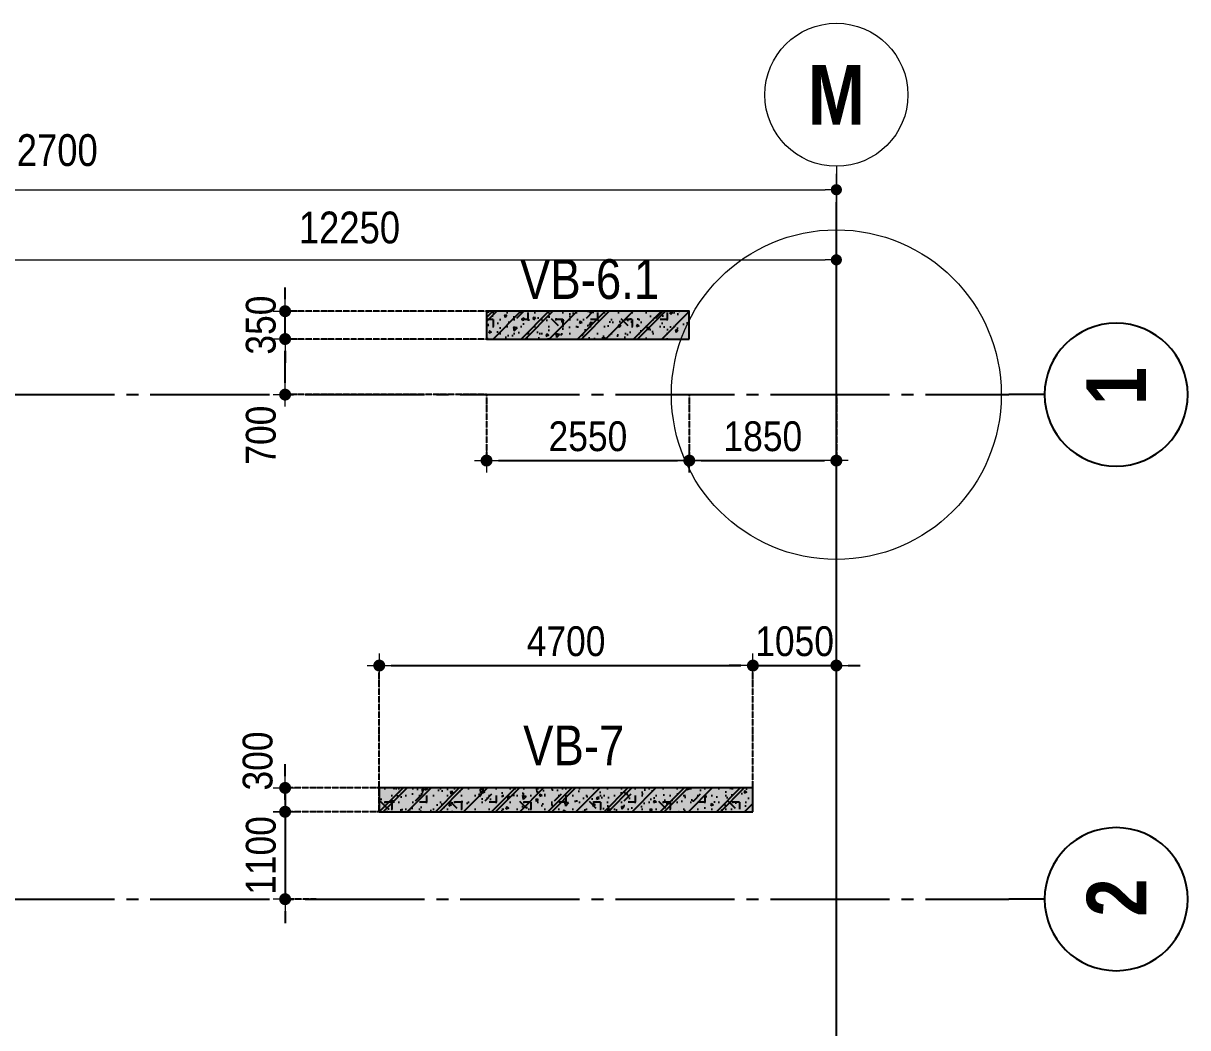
# Model space of a CAD drawing. Header units: millimetres. Extents: x -3973692 to -2843767, y 592734 to 838475.
# Drawn here: x -3059173 to -3044525, y 754263 to 766905 of the extents above; entities that cross this region are included whole.
import ezdxf
from ezdxf.enums import TextEntityAlignment as Align

# ---------------------------------------------------------------- set-up
doc = ezdxf.new("R2010")
doc.units = ezdxf.units.MM
doc.header["$MEASUREMENT"] = 0
doc.header["$PDMODE"] = 3
doc.header["$PDSIZE"] = -20
for name, pattern in [('CHG_XX_Luoi truc-Block B$0$MB_Luoi truc-150-TWB$0$Center101', [13, 10, -1, 1, -1]), ('DIVIDE2', [15.87499999999999, 6.349999999999998, -3.174999999999998, 0, -3.174999999999998, 0, -3.174999999999998]), ('HIDDEN5', [2.8375, 1.25, -1.5875])]:
    doc.linetypes.add(name, pattern=pattern)
doc.layers.get('0').update_dxf_attribs({"lineweight": 9})
doc.layers.get('Defpoints').update_dxf_attribs({"color": 10, "lineweight": 0})
for name, color, linetype, lineweight in [("'S_General_Dim_1", 1, 'Continuous', 18), ("'S_General_Divide_3 Intermediate", 3, 'DIVIDE2', 40), ('CHG_XX_Cot_Block B-T4-7$0$DBAO', 3, 'Continuous', 13), ('CHG_XX_Luoi truc-Block B$0$Dim 200', 1, 'Continuous', 5), ('TEXT', 7, 'Continuous', 15)]:
    doc.layers.add(name, color=color, linetype=linetype, lineweight=lineweight)
for name, color, linetype in [('CHG_XX_Cot_Block B-T4-7$0$mb_cot tang 9-13 twb$0$Concrete Hatch', 218, 'Continuous'), ('CHG_XX_Cot_Block B-T4-7$0$mb_cot tang 9-13 twb$0$Concrete Line', 6, 'Continuous'), ('CHG_XX_Cot_Block B-T4-7$0$mb_cot tang 9-13 twb$0$Concrete Solid', 216, 'Continuous'), ('CHG_XX_Luoi truc-Block B$0$MB_Luoi truc-150-TWB$0$Grid', 34, 'Continuous'), ('CHG_XX_Luoi truc-Block B$0$MB_Luoi truc-150-TWB$0$Grid Line', 251, 'CHG_XX_Luoi truc-Block B$0$MB_Luoi truc-150-TWB$0$Center101'), ('dim', 1, 'Continuous')]:
    doc.layers.add(name, color=color, linetype=linetype)
doc.styles.add('arial', font='arial.ttf', dxfattribs={"width": 0.85})
doc.styles.add('CHG_XX_Luoi truc-Block B$0$MB_Luoi truc-150-TWB$0$Grid A-F$0$VNI-HelveCB', font='')
doc.styles.add('CHG_XX_Luoi truc-Block B$0$Star-HelCon', font='')
doc.styles.add('TTP-HelCon', font='')
doc.styles.get('CHG_XX_Luoi truc-Block B$0$MB_Luoi truc-150-TWB$0$Grid A-F$0$VNI-HelveCB').set_extended_font_data('VNI-Helve-Condense', bold=True)
doc.styles.get('CHG_XX_Luoi truc-Block B$0$Star-HelCon').set_extended_font_data('VNI-Helve-Condense')
doc.styles.get('TTP-HelCon').set_extended_font_data('VNI-Helve-Condense')
doc.dimstyles.new('150', dxfattribs={"dimscale": 150, "dimtxt": 2.5, "dimasz": 1, "dimexe": 0, "dimexo": 0, "dimgap": 0.75, "dimtad": 1, "dimdec": 0, "dimzin": 9, "dimdsep": 46, "dimtxsty": 'arial', "dimblk1": 'DIMDOT', "dimblk2": 'DIMDOT', "dimsah": 1, "dimcen": 2, "dimdle": 3, "dimclre": 8, "dimclrt": 2, "dimadec": 0, "dimazin": 0, "dimtfac": 1, "dimtdec": 0, "dimtix": 1, "dimtmove": 2, "dimatfit": 3, "dimldrblk": 'DIMPIJL', "dimfxl": 1, "dimtvp": 1.8, "dimtolj": 1, "dimtzin": 0, "dimarcsym": 0})
doc.dimstyles.new('CHG_XX_Luoi truc-Block B$0$Dim 200', dxfattribs={"dimscale": 200, "dimtxt": 2, "dimasz": 0.7, "dimexe": 1, "dimexo": 1, "dimgap": 1, "dimtad": 1, "dimdec": 0, "dimzin": 12, "dimdsep": 46, "dimtxsty": 'CHG_XX_Luoi truc-Block B$0$Star-HelCon', "dimblk": 'CHG_XX_Luoi truc-Block B$0$_Dot', "dimcen": 1, "dimclrd": 256, "dimclre": 256, "dimclrt": 3, "dimadec": 0, "dimazin": 0, "dimtfac": 1, "dimtdec": 0, "dimtix": 1, "dimtmove": 2, "dimatfit": 3, "dimldrblk": 'CHG_XX_Luoi truc-Block B$0$HTT Arrow 30', "dimfxl": 1, "dimtolj": 1, "dimtzin": 0, "dimarcsym": 0})

# ---------------------------------------------------------------- blocks, each defined once
blk = doc.blocks.new('*U3043')
at = {"layer": 'CHG_XX_Luoi truc-Block B$0$MB_Luoi truc-150-TWB$0$Grid', "lineweight": -2}
blk.add_line((0, 192), (0, 189), dxfattribs=at)
blk.add_circle((0, 198), 6, dxfattribs=at)
at = {"layer": 'CHG_XX_Luoi truc-Block B$0$MB_Luoi truc-150-TWB$0$Grid Line'}
blk.add_line((0, 0), (0, 189), dxfattribs=at)
at = {"layer": 'CHG_XX_Luoi truc-Block B$0$MB_Luoi truc-150-TWB$0$Grid', "lineweight": -2, "style": 'CHG_XX_Luoi truc-Block B$0$MB_Luoi truc-150-TWB$0$Grid A-F$0$VNI-HelveCB'}
for tag, p in [('GRIDSUB', (0, 198)), ('GRID', (0, -9))]:
    blk.add_attdef(tag, text='', height=5, dxfattribs=at).set_placement(p, align=Align.MIDDLE)
blk = doc.blocks.new('CHG_XX_Luoi truc-Block B$0$_Dot')
at = {"color": 0, "linetype": 'ByBlock', "lineweight": -2}
blk.add_line((-0.5, 0), (-1, 0), dxfattribs=at)
at = {"color": 0, "linetype": 'ByBlock', "const_width": 0.5}
blk.add_lwpolyline([(-0.25, 0, 1), (0.25, 0, 1)], format="xyb", close=True, dxfattribs=at)
blk = doc.blocks.new('*D3048')
at = {"layer": 'CHG_XX_Luoi truc-Block B$0$Dim 200', "lineweight": -2, "transparency": 16777216}
for p, q in [((8036538.360705459, 1125780.489695714), (8036538.360705459, 1127745.146498515)), ((8048788.360705578, 1125780.489695714), (8048788.360705578, 1127745.146498515)), ((8036678.360705459, 1127545.146498515), (8048648.360705578, 1127545.146498515))]:
    blk.add_line(p, q, dxfattribs=at)
at = {"layer": 'Defpoints', "color": 0, "transparency": 16777216}
for p in [(8048788.360705578, 1127545.146498515), (8036538.360705459, 1125580.489695714), (8048788.360705578, 1125580.489695714)]:
    blk.add_point(p, dxfattribs=at)
at = {"layer": 'CHG_XX_Luoi truc-Block B$0$Dim 200', "lineweight": -2, "transparency": 16777216, "xscale": 140, "yscale": 140, "zscale": 140, "rotation": 180}
blk.add_blockref('CHG_XX_Luoi truc-Block B$0$_Dot', (8036538.360705459, 1127545.146498515), dxfattribs=at)
at = {"layer": 'CHG_XX_Luoi truc-Block B$0$Dim 200', "lineweight": -2, "transparency": 16777216, "xscale": 140, "yscale": 140, "zscale": 140}
blk.add_blockref('CHG_XX_Luoi truc-Block B$0$_Dot', (8048788.360705578, 1127545.146498515), dxfattribs=at)
at = {"layer": 'CHG_XX_Luoi truc-Block B$0$Dim 200', "color": 3, "transparency": 16777216, "insert": (8042663.360705518, 1127949.413165182), "char_height": 400, "attachment_point": 5, "style": 'CHG_XX_Luoi truc-Block B$0$Star-HelCon'}
blk.add_mtext('\\A1;12250', dxfattribs=at)
blk = doc.blocks.new('CHG_XX_Luoi truc-Block B$0$HTT Arrow 30')
blk.add_hatch(color=256).paths.add_polyline_path([(-2.5, 0.3750000000000002), (-2.5, -0.3749999999999998), (0, 0)])
at = {"color": 0, "linetype": 'ByBlock', "lineweight": -2}
for p, q in [((0, 0), (-2.5, 0.3750000000000002)), ((-2.5, -0.3749999999999998), (-2.5, 0.3750000000000002)), ((0, 0), (-2.5, -0.3749999999999998))]:
    blk.add_line(p, q, dxfattribs=at)
blk = doc.blocks.new('*D3049')
at = {"layer": 'CHG_XX_Luoi truc-Block B$0$Dim 200', "lineweight": -2, "transparency": 16777216}
for p, q in [((8026088.360705459, 1125780.489695714), (8026088.360705459, 1128627.62197251)), ((8048788.360705578, 1125780.489695714), (8048788.360705578, 1128627.62197251)), ((8026228.360705459, 1128427.62197251), (8048648.360705578, 1128427.62197251))]:
    blk.add_line(p, q, dxfattribs=at)
at = {"layer": 'Defpoints', "color": 0, "transparency": 16777216}
for p in [(8048788.360705578, 1128427.62197251), (8026088.360705459, 1125580.489695714), (8048788.360705578, 1125580.489695714)]:
    blk.add_point(p, dxfattribs=at)
at = {"layer": 'CHG_XX_Luoi truc-Block B$0$Dim 200', "lineweight": -2, "transparency": 16777216, "xscale": 140, "yscale": 140, "zscale": 140, "rotation": 180}
blk.add_blockref('CHG_XX_Luoi truc-Block B$0$_Dot', (8026088.360705459, 1128427.62197251), dxfattribs=at)
at = {"layer": 'CHG_XX_Luoi truc-Block B$0$Dim 200', "lineweight": -2, "transparency": 16777216, "xscale": 140, "yscale": 140, "zscale": 140}
blk.add_blockref('CHG_XX_Luoi truc-Block B$0$_Dot', (8048788.360705578, 1128427.62197251), dxfattribs=at)
at = {"layer": 'CHG_XX_Luoi truc-Block B$0$Dim 200', "color": 3, "transparency": 16777216, "insert": (8038860.405, 1128923.428), "char_height": 400, "attachment_point": 5, "style": 'CHG_XX_Luoi truc-Block B$0$Star-HelCon'}
blk.add_mtext('\\A1;22700', dxfattribs=at)
blk = doc.blocks.new('*U3110')
at = {"layer": 'CHG_XX_Cot_Block B-T4-7$0$mb_cot tang 9-13 twb$0$Concrete Hatch'}
h = blk.add_hatch(dxfattribs=at)
h.set_pattern_fill('CONCRETE', color=256, scale=50, style=0, pattern_type=2)
h.set_pattern_definition([(45, (1000.000000000029, 1.4210854715202e-13), (-176.7766952966369, 176.7766952966369), []), (45, (1000.000000000029, 50.00000000000014), (-353.5533905932737, 353.5533905932738), []), (49.99999999999999, (1000.000000000029, 1.4210854715202e-13), (358.6300913003767, -31.37606749129755), [37.5, -412.5]), (355, (1000.000000000029, 1.4210854715202e-13), (-69.3756668065, 376.0960668500059), [30, -330]), (100.4514, (1029.885840000029, -2.614669999999848), (289.2546908570108, 344.7197710304768), [31.870095, -350.571056]), (46.18420000000001, (1000.000000000029, 100.0000000000001), (533.6205243128222, -82.75950716450905), [56.25, -618.75]), (96.6356, (1044.468372500029, 93.10334650000013), (467.3313527743517, 487.0589354502209), [47.805144, -525.8565]), (351.1842, (1000.000000000029, 100.0000000000001), (467.3309725668136, 487.0593004626623), [45, -495]), (21, (1050.000000000029, 75.00000000000014), (298.4535260592309, -201.3094453326694), [37.5, -412.5]), (326.0000000000001, (1050.000000000029, 75.00000000000014), (121.6576659607909, 362.5750225234265), [30, -330]), (71.4514, (1074.871116500029, 58.22419700000015), (420.111314290745, 161.2652483549762), [31.870095, -350.571056]), (37.50000000000001, (1000.000000000029, 1.4210854715202e-13), (6.079927658645334, 166.4469269156558), [0, -326, 0, -335, 0, -331.25]), (7.499999999999999, (1000.000000000029, 1.4210854715202e-13), (131.5347687210743, 197.2058559411801), [0, -191, 0, -318.5, 0, -126.25]), (327.5, (888.5000000000291, 1.4210854715202e-13), (266.9112180862045, -11.2774358671899), [0, -125, 0, -390, 0, -517.5]), (317.5, (838.5000000000291, 1.4210854715202e-13), (291.5930846711931, 50.05249116615882), [0, -162.5, 0, -259, 0, -367.5]), (0, (1175.000000000029, 175.0000000000001), (0, 875), [87.5, -787.5]), (0, (1437.500000000029, 350.0000000000001), (0, 875), [87.5, -787.5]), (0, (1262.500000000029, 700.0000000000001), (0, 875), [87.5, -350, 87.5, -350]), (90, (1175.000000000029, 175.0000000000001), (-875, 5.35782974626967e-14), [87.5, -787.5]), (90, (1262.500000000029, 700.0000000000001), (-875, 5.35782974626967e-14), [87.5, -787.5]), (90, (1525.000000000029, 350.0000000000001), (-875, 5.35782974626967e-14), [87.5, -787.5]), (90, (1700.000000000029, 612.5000000000001), (-875, 5.35782974626967e-14), [87.5, -787.5]), (135, (1262.500000000029, 175.0000000000001), (-875.016357447105, 8.881784197001252e-14), [123.76, -1113.7]), (135, (1350.000000000029, 700.0000000000001), (-875.016357447105, 8.881784197001252e-14), [123.76, -1113.7]), (45, (1437.500000000029, 350.0000000000001), (8.881784197001252e-14, 875.016357447105), [123.76, -247.485, 123.76, -742.455]), (0, (825.0000000000291, 1.4210854715202e-13), (87.5, 87.5), [-175, 0])])
h.paths.add_polyline_path([(-750, 200), (-750, -149.9999999999999), (1800.000000000029, -150), (1800.000000000029, 200)])
at = {"layer": 'CHG_XX_Cot_Block B-T4-7$0$mb_cot tang 9-13 twb$0$Concrete Solid'}
blk.add_hatch(color=256, dxfattribs=at).paths.add_polyline_path([(-750, 200), (-750, -149.9999999999999), (1800.000000000029, -150), (1800.000000000029, 200)])
at = {"layer": 'CHG_XX_Cot_Block B-T4-7$0$mb_cot tang 9-13 twb$0$Concrete Line'}
blk.add_lwpolyline([(-750, 200), (-750, -149.9999999999999), (1800.000000000029, -150), (1800.000000000029, 200)], close=True, dxfattribs=at)
blk = doc.blocks.new('*U3114')
at = {"layer": 'CHG_XX_Cot_Block B-T4-7$0$mb_cot tang 9-13 twb$0$Concrete Hatch'}
h = blk.add_hatch(dxfattribs=at)
h.set_pattern_fill('CONCRETE', color=256, scale=50, style=0, pattern_type=2)
h.set_pattern_definition([(45, (3150.000000000029, -49.99999999999986), (-176.7766952966369, 176.7766952966369), []), (45, (3150.000000000029, 1.4210854715202e-13), (-353.5533905932737, 353.5533905932738), []), (49.99999999999999, (3150.000000000029, -49.99999999999986), (358.6300913003767, -31.37606749129755), [37.5, -412.5]), (355, (3150.000000000029, -49.99999999999986), (-69.3756668065, 376.0960668500059), [30, -330]), (100.4514, (3179.885840000029, -52.61466999999985), (289.2546908570108, 344.7197710304768), [31.870095, -350.571056]), (46.18420000000001, (3150.000000000029, 50.00000000000014), (533.6205243128222, -82.75950716450905), [56.25, -618.75]), (96.6356, (3194.468372500029, 43.10334650000013), (467.3313527743517, 487.0589354502209), [47.805144, -525.8565]), (351.1842, (3150.000000000029, 50.00000000000014), (467.3309725668136, 487.0593004626623), [45, -495]), (21, (3200.000000000029, 25.00000000000014), (298.4535260592309, -201.3094453326694), [37.5, -412.5]), (326.0000000000001, (3200.000000000029, 25.00000000000014), (121.6576659607909, 362.5750225234265), [30, -330]), (71.4514, (3224.871116500029, 8.224197000000146), (420.111314290745, 161.2652483549762), [31.870095, -350.571056]), (37.50000000000001, (3150.000000000029, -49.99999999999986), (6.079927658645334, 166.4469269156558), [0, -326, 0, -335, 0, -331.25]), (7.499999999999999, (3150.000000000029, -49.99999999999986), (131.5347687210743, 197.2058559411801), [0, -191, 0, -318.5, 0, -126.25]), (327.5, (3038.500000000029, -49.99999999999986), (266.9112180862045, -11.2774358671899), [0, -125, 0, -390, 0, -517.5]), (317.5, (2988.500000000029, -49.99999999999986), (291.5930846711931, 50.05249116615882), [0, -162.5, 0, -259, 0, -367.5]), (0, (3325.000000000029, 125.0000000000001), (0, 875), [87.5, -787.5]), (0, (3587.500000000029, 300.0000000000001), (0, 875), [87.5, -787.5]), (0, (3412.500000000029, 650.0000000000001), (0, 875), [87.5, -350, 87.5, -350]), (90, (3325.000000000029, 125.0000000000001), (-875, 5.35782974626967e-14), [87.5, -787.5]), (90, (3412.500000000029, 650.0000000000001), (-875, 5.35782974626967e-14), [87.5, -787.5]), (90, (3675.000000000029, 300.0000000000001), (-875, 5.35782974626967e-14), [87.5, -787.5]), (90, (3850.000000000029, 562.5000000000001), (-875, 5.35782974626967e-14), [87.5, -787.5]), (135, (3412.500000000029, 125.0000000000001), (-875.016357447105, 8.881784197001252e-14), [123.76, -1113.7]), (135, (3500.000000000029, 650.0000000000001), (-875.016357447105, 8.881784197001252e-14), [123.76, -1113.7]), (45, (3587.500000000029, 300.0000000000001), (8.881784197001252e-14, 875.016357447105), [123.76, -247.485, 123.76, -742.455]), (0, (2975.000000000029, -49.99999999999986), (87.5, 87.5), [-175, 0])])
h.paths.add_polyline_path([(-750, 150), (-750, -149.9999999999999), (3950.000000000029, -150), (3950.000000000029, 150)])
at = {"layer": 'CHG_XX_Cot_Block B-T4-7$0$mb_cot tang 9-13 twb$0$Concrete Solid'}
blk.add_hatch(color=256, dxfattribs=at).paths.add_polyline_path([(-750, 150), (-750, -149.9999999999999), (3950.000000000029, -150), (3950.000000000029, 150)])
at = {"layer": 'CHG_XX_Cot_Block B-T4-7$0$mb_cot tang 9-13 twb$0$Concrete Line'}
blk.add_lwpolyline([(-750, 150), (-750, -149.9999999999999), (3950.000000000029, -150), (3950.000000000029, 150)], close=True, dxfattribs=at)
blk = doc.blocks.new('b')
at = {"layer": 'Defpoints'}
blk.add_circle((0, 0), 2074.465706602205, dxfattribs=at)
at = {"layer": 'TEXT', "color": 3, "style": 'TTP-HelCon'}
for s, p in [('VB-6.1', (-3979.602529473603, 1204.283283505589)), ('VB-7', (-3940.386529472657, -4664.349716494326))]:
    blk.add_text(s, height=500, dxfattribs=at).set_placement(p)
blk = doc.blocks.new('DIMDOT')
for p, q in [((0, -1), (0, 1)), ((1, 0), (-1, 0))]:
    blk.add_line(p, q)
at = {"const_width": 0.5}
blk.add_lwpolyline([(-0.25, 0, 1), (0.25, 0, 1)], format="xyb", close=True, dxfattribs=at)
blk = doc.blocks.new('*D946')
at = {"layer": "'S_General_Dim_1", "color": 8, "linetype": 'HIDDEN5', "lineweight": -2, "transparency": 16777216}
for p, q in [((-3053345.198556816, 762231.011449586), (-3053345.198556816, 761400.936969261)), ((-3050795.198556816, 762231.011449586), (-3050795.198556816, 761400.936969261))]:
    blk.add_line(p, q, dxfattribs=at)
at = {"layer": "'S_General_Dim_1", "color": 0, "lineweight": -2, "transparency": 16777216}
blk.add_line((-3053195.198556816, 761400.936969261), (-3050945.198556816, 761400.936969261), dxfattribs=at)
at = {"layer": 'Defpoints', "color": 0, "transparency": 16777216}
for p in [(-3053345.198556816, 762231.011449586), (-3050795.198556816, 762231.011449586), (-3050795.198556816, 761400.936969261)]:
    blk.add_point(p, dxfattribs=at)
at = {"layer": "'S_General_Dim_1", "color": 0, "lineweight": -2, "transparency": 16777216, "xscale": 150, "yscale": 150, "zscale": 150, "rotation": 180}
blk.add_blockref('DIMDOT', (-3053345.198556816, 761400.936969261), dxfattribs=at)
at = {"layer": "'S_General_Dim_1", "color": 0, "lineweight": -2, "transparency": 16777216, "xscale": 150, "yscale": 150, "zscale": 150}
blk.add_blockref('DIMDOT', (-3050795.198556816, 761400.936969261), dxfattribs=at)
at = {"layer": "'S_General_Dim_1", "color": 2, "transparency": 16777216, "insert": (-3052070.198556816, 761704.9018396566), "char_height": 375, "attachment_point": 5, "style": 'arial'}
blk.add_mtext('\\A1;2550', dxfattribs=at)
blk = doc.blocks.new('DIMPIJL')
at = {"linetype": 'ByBlock'}
blk.add_solid([(-2.5, 0.4166666666666686), (-2.5, -0.4166666666666686), (0, 0)], dxfattribs=at)
blk = doc.blocks.new('*D947')
at = {"layer": "'S_General_Dim_1", "color": 8, "linetype": 'HIDDEN5', "lineweight": -2, "transparency": 16777216}
for p, q in [((-3050795.198556816, 762231.011449586), (-3050795.198556816, 761400.936969261)), ((-3048945.198556816, 762231.011449586), (-3048945.198556816, 761400.936969261))]:
    blk.add_line(p, q, dxfattribs=at)
at = {"layer": "'S_General_Dim_1", "color": 0, "lineweight": -2, "transparency": 16777216}
blk.add_line((-3050645.198556816, 761400.936969261), (-3049095.198556816, 761400.936969261), dxfattribs=at)
at = {"layer": 'Defpoints', "color": 0, "transparency": 16777216}
for p in [(-3050795.198556816, 762231.011449586), (-3048945.198556816, 762231.011449586), (-3048945.198556816, 761400.936969261)]:
    blk.add_point(p, dxfattribs=at)
at = {"layer": "'S_General_Dim_1", "color": 0, "lineweight": -2, "transparency": 16777216, "xscale": 150, "yscale": 150, "zscale": 150, "rotation": 180}
blk.add_blockref('DIMDOT', (-3050795.198556816, 761400.936969261), dxfattribs=at)
at = {"layer": "'S_General_Dim_1", "color": 0, "lineweight": -2, "transparency": 16777216, "xscale": 150, "yscale": 150, "zscale": 150}
blk.add_blockref('DIMDOT', (-3048945.198556816, 761400.936969261), dxfattribs=at)
at = {"layer": "'S_General_Dim_1", "color": 2, "transparency": 16777216, "insert": (-3049870.198556816, 761704.9018396566), "char_height": 375, "attachment_point": 5, "style": 'arial'}
blk.add_mtext('\\A1;1850', dxfattribs=at)
blk = doc.blocks.new('*D948')
at = {"layer": "'S_General_Dim_1", "color": 0, "lineweight": -2, "transparency": 16777216}
for p, q in [((-3055879.492386412, 757431.0114495863), (-3055879.492386412, 757581.0114495863)), ((-3055879.492386412, 757281.0114495863), (-3055879.492386412, 756981.0114584322)), ((-3055879.492386412, 756831.0114584322), (-3055879.492386412, 756681.0114584322))]:
    blk.add_line(p, q, dxfattribs=at)
at = {"layer": "'S_General_Dim_1", "color": 8, "linetype": 'HIDDEN5', "lineweight": -2, "transparency": 16777216}
for p, q in [((-3054695.198563336, 757281.0114495863), (-3055879.492386412, 757281.0114495863)), ((-3054695.198556833, 756981.0114584322), (-3055879.492386412, 756981.0114584322))]:
    blk.add_line(p, q, dxfattribs=at)
at = {"layer": 'Defpoints', "color": 0, "transparency": 16777216}
for p in [(-3054695.198563336, 757281.0114495863), (-3055879.492386412, 756981.0114584322), (-3054695.198556833, 756981.0114584322)]:
    blk.add_point(p, dxfattribs=at)
at = {"layer": "'S_General_Dim_1", "color": 0, "lineweight": -2, "transparency": 16777216, "xscale": 150, "yscale": 150, "zscale": 150}
for p, rotation in [((-3055879.492386412, 757281.0114495863), 270), ((-3055879.492386412, 756981.0114584322), 90)]:
    blk.add_blockref('DIMDOT', p, dxfattribs=dict(at, rotation=rotation))
at = {"layer": "'S_General_Dim_1", "color": 2, "transparency": 16777216, "insert": (-3056223.405486174, 757619.8916176963), "char_height": 375, "attachment_point": 5, "rotation": 90, "style": 'arial'}
blk.add_mtext('\\A1;300', dxfattribs=at)
blk = doc.blocks.new('*D949')
at = {"layer": "'S_General_Dim_1", "color": 0, "lineweight": -2, "transparency": 16777216}
for p, q in [((-3055879.492386404, 757131.0114584322), (-3055879.492386404, 757281.0114584322)), ((-3055879.492386404, 756981.0114584322), (-3055879.492386404, 755881.0114495863)), ((-3055879.492386404, 755731.0114495863), (-3055879.492386404, 755581.0114495863))]:
    blk.add_line(p, q, dxfattribs=at)
at = {"layer": "'S_General_Dim_1", "color": 8, "linetype": 'HIDDEN5', "lineweight": -2, "transparency": 16777216}
for p, q in [((-3054695.198556833, 756981.0114584322), (-3055879.492386404, 756981.0114584322)), ((-3055484.128627034, 755881.0114495863), (-3055879.492386404, 755881.0114495863))]:
    blk.add_line(p, q, dxfattribs=at)
at = {"layer": 'Defpoints', "color": 0, "transparency": 16777216}
for p in [(-3054695.198556833, 756981.0114584322), (-3055879.492386404, 755881.0114495863), (-3055484.128627034, 755881.0114495863)]:
    blk.add_point(p, dxfattribs=at)
at = {"layer": "'S_General_Dim_1", "color": 0, "lineweight": -2, "transparency": 16777216, "xscale": 150, "yscale": 150, "zscale": 150}
for p, rotation in [((-3055879.492386404, 756981.0114584322), 270), ((-3055879.492386404, 755881.0114495863), 90)]:
    blk.add_blockref('DIMDOT', p, dxfattribs=dict(at, rotation=rotation))
at = {"layer": "'S_General_Dim_1", "color": 2, "transparency": 16777216, "insert": (-3056183.4572568, 756431.01145401), "char_height": 375, "attachment_point": 5, "rotation": 90, "style": 'arial'}
blk.add_mtext('\\A1;1100', dxfattribs=at)
blk = doc.blocks.new('*D950')
at = {"layer": "'S_General_Dim_1", "color": 8, "linetype": 'HIDDEN5', "lineweight": -2, "transparency": 16777216}
for p, q in [((-3054695.198556832, 756981.011458432), (-3054695.198556832, 758821.3344048072)), ((-3049995.19855675, 756981.0114586932), (-3049995.19855675, 758821.3344048072))]:
    blk.add_line(p, q, dxfattribs=at)
at = {"layer": "'S_General_Dim_1", "color": 0, "lineweight": -2, "transparency": 16777216}
blk.add_line((-3054545.198556832, 758821.3344048072), (-3050145.19855675, 758821.3344048072), dxfattribs=at)
at = {"layer": 'Defpoints', "color": 0, "transparency": 16777216}
for p in [(-3049995.19855675, 758821.3344048072), (-3054695.198556832, 756981.011458432), (-3049995.19855675, 756981.0114586932)]:
    blk.add_point(p, dxfattribs=at)
at = {"layer": "'S_General_Dim_1", "color": 0, "lineweight": -2, "transparency": 16777216, "xscale": 150, "yscale": 150, "zscale": 150, "rotation": 180}
blk.add_blockref('DIMDOT', (-3054695.198556832, 758821.3344048072), dxfattribs=at)
at = {"layer": "'S_General_Dim_1", "color": 0, "lineweight": -2, "transparency": 16777216, "xscale": 150, "yscale": 150, "zscale": 150}
blk.add_blockref('DIMDOT', (-3049995.19855675, 758821.3344048072), dxfattribs=at)
at = {"layer": "'S_General_Dim_1", "color": 2, "transparency": 16777216, "insert": (-3052345.198556791, 759125.2992752028), "char_height": 375, "attachment_point": 5, "style": 'arial'}
blk.add_mtext('\\A1;4700', dxfattribs=at)
blk = doc.blocks.new('*D951')
at = {"layer": "'S_General_Dim_1", "color": 0, "lineweight": -2, "transparency": 16777216}
for p, q in [((-3050145.19855675, 758821.3344048072), (-3050295.19855675, 758821.3344048072)), ((-3049995.19855675, 758821.3344048072), (-3048945.198556815, 758821.3344048072)), ((-3048795.198556815, 758821.3344048072), (-3048645.198556815, 758821.3344048072))]:
    blk.add_line(p, q, dxfattribs=at)
at = {"layer": "'S_General_Dim_1", "color": 8, "linetype": 'HIDDEN5', "lineweight": -2, "transparency": 16777216}
blk.add_line((-3049995.19855675, 756981.0114586932), (-3049995.19855675, 758821.3344048072), dxfattribs=at)
at = {"layer": 'Defpoints', "color": 0, "transparency": 16777216}
for p in [(-3048945.198556815, 758821.3344048072), (-3048945.198556815, 758821.3344048072), (-3049995.19855675, 756981.0114586932)]:
    blk.add_point(p, dxfattribs=at)
at = {"layer": "'S_General_Dim_1", "color": 0, "lineweight": -2, "transparency": 16777216, "xscale": 150, "yscale": 150, "zscale": 150}
blk.add_blockref('DIMDOT', (-3049995.19855675, 758821.3344048072), dxfattribs=at)
at = {"layer": "'S_General_Dim_1", "color": 0, "lineweight": -2, "transparency": 16777216, "xscale": 150, "yscale": 150, "zscale": 150, "rotation": 180}
blk.add_blockref('DIMDOT', (-3048945.198556815, 758821.3344048072), dxfattribs=at)
at = {"layer": "'S_General_Dim_1", "color": 2, "transparency": 16777216, "insert": (-3049470.198556783, 759125.2992752028), "char_height": 375, "attachment_point": 5, "style": 'arial'}
blk.add_mtext('\\A1;1050', dxfattribs=at)
blk = doc.blocks.new('*D999')
at = {"layer": "'S_General_Dim_1", "color": 8, "linetype": 'HIDDEN5', "lineweight": -2, "transparency": 16777216}
for p, q in [((-3053345.198556818, 762931.011458432), (-3055879.492386415, 762931.011458432)), ((-3053345.198556818, 762231.0114495863), (-3055879.492386415, 762231.0114495863))]:
    blk.add_line(p, q, dxfattribs=at)
at = {"layer": "'S_General_Dim_1", "color": 0, "lineweight": -2, "transparency": 16777216}
blk.add_line((-3055879.492386415, 762381.0114495863), (-3055879.492386415, 762781.011458432), dxfattribs=at)
at = {"layer": 'Defpoints', "color": 0, "transparency": 16777216}
for p in [(-3055879.492386415, 762931.011458432), (-3053345.198556818, 762931.011458432), (-3053345.198556818, 762231.0114495863)]:
    blk.add_point(p, dxfattribs=at)
at = {"layer": "'S_General_Dim_1", "color": 0, "lineweight": -2, "transparency": 16777216, "xscale": 150, "yscale": 150, "zscale": 150}
for p, rotation in [((-3055879.492386415, 762931.011458432), 90), ((-3055879.492386415, 762231.0114495863), 270)]:
    blk.add_blockref('DIMDOT', p, dxfattribs=dict(at, rotation=rotation))
at = {"layer": "'S_General_Dim_1", "color": 2, "transparency": 16777216, "insert": (-3056183.457256797, 761720.9133054321), "char_height": 375, "attachment_point": 5, "rotation": 90, "style": 'arial'}
blk.add_mtext('\\A1;700', dxfattribs=at)
blk = doc.blocks.new('*D1000')
at = {"layer": "'S_General_Dim_1", "color": 0, "lineweight": -2, "transparency": 16777216}
for p, q in [((-3055879.492386415, 763431.011458432), (-3055879.492386415, 763581.011458432)), ((-3055879.492386415, 762931.011458432), (-3055879.492386415, 763281.011458432)), ((-3055879.492386415, 762781.011458432), (-3055879.492386415, 762631.011458432))]:
    blk.add_line(p, q, dxfattribs=at)
at = {"layer": "'S_General_Dim_1", "color": 8, "linetype": 'HIDDEN5', "lineweight": -2, "transparency": 16777216}
for p, q in [((-3053345.198556818, 763281.011458432), (-3055879.492386415, 763281.011458432)), ((-3053345.198556818, 762931.011458432), (-3055879.492386415, 762931.011458432))]:
    blk.add_line(p, q, dxfattribs=at)
at = {"layer": 'Defpoints', "color": 0, "transparency": 16777216}
for p in [(-3055879.492386415, 763281.011458432), (-3053345.198556818, 763281.011458432), (-3053345.198556818, 762931.011458432)]:
    blk.add_point(p, dxfattribs=at)
at = {"layer": "'S_General_Dim_1", "color": 0, "lineweight": -2, "transparency": 16777216, "xscale": 150, "yscale": 150, "zscale": 150}
for p, rotation in [((-3055879.492386415, 763281.011458432), 270), ((-3055879.492386415, 762931.011458432), 90)]:
    blk.add_blockref('DIMDOT', p, dxfattribs=dict(at, rotation=rotation))
at = {"layer": "'S_General_Dim_1", "color": 2, "transparency": 16777216, "insert": (-3056183.585155855, 763106.0114584328), "char_height": 375, "attachment_point": 5, "rotation": 90, "style": 'arial'}
blk.add_mtext('\\A1;350', dxfattribs=at)
blk = doc.blocks.new('CHG_XX_Luoi truc-Block B', base_point=(8026088.360705459, 1047448.634998515))
at = {"layer": 'CHG_XX_Luoi truc-Block B$0$MB_Luoi truc-150-TWB$0$Grid', "lineweight": -2}
blk.add_line((8048788.360705578, 1128722.580775458), (8048788.360705578, 1128272.580775458), dxfattribs=at)
blk.add_circle((8048788.360705578, 1129622.580775458), 900, dxfattribs=at)
at = {"layer": 'CHG_XX_Luoi truc-Block B$0$MB_Luoi truc-150-TWB$0$Grid Line'}
blk.add_line((8048788.360705578, 1046158.106275256), (8048788.360705578, 1128272.580775458), dxfattribs=at)
at = {"layer": 'CHG_XX_Luoi truc-Block B$0$MB_Luoi truc-150-TWB$0$Grid'}
ref = blk.add_blockref('*U3043', (8022608.235654154, 1125848.634998515), dxfattribs=dict(at, xscale=-150, yscale=150, zscale=150, rotation=270))
ref.add_attrib('GRIDSUB', '1', dxfattribs={"lineweight": -2, "height": 750, "rotation": 90, "style": 'CHG_XX_Luoi truc-Block B$0$MB_Luoi truc-150-TWB$0$Grid A-F$0$VNI-HelveCB'}).set_placement((8052308.235654154, 1125956.634998515), align=Align.MIDDLE)
ref = blk.add_blockref('*U3043', (8022608.235654154, 1119498.634998515), dxfattribs=dict(at, xscale=-150, yscale=150, zscale=150, rotation=270))
ref.add_attrib('GRIDSUB', '2', dxfattribs={"lineweight": -2, "height": 750, "rotation": 90, "style": 'CHG_XX_Luoi truc-Block B$0$MB_Luoi truc-150-TWB$0$Grid A-F$0$VNI-HelveCB'}).set_placement((8052308.235654154, 1119518.634998515), align=Align.MIDDLE)
at = {"layer": 'CHG_XX_Luoi truc-Block B$0$MB_Luoi truc-150-TWB$0$Grid', "style": 'CHG_XX_Luoi truc-Block B$0$MB_Luoi truc-150-TWB$0$Grid A-F$0$VNI-HelveCB'}
blk.add_text('M', height=750, dxfattribs=at).set_placement((8048788.360705578, 1129622.580775458), align=Align.MIDDLE)
at = {"layer": 'CHG_XX_Luoi truc-Block B$0$Dim 200'}
dim = blk.add_linear_dim(base=(8048788.360705578, 1128427.62197251), p1=(8026088.360705459, 1125580.489695714), p2=(8048788.360705578, 1125580.489695714), dimstyle='CHG_XX_Luoi truc-Block B$0$Dim 200', dxfattribs=at)
dim.commit()
dim.dimension.update_dxf_attribs({"geometry": '*D3049', "text_midpoint": (8038860.405, 1128923.428), "dimtype": 128})
dim = blk.add_linear_dim(base=(8048788.360705578, 1127545.146498515), p1=(8036538.360705459, 1125580.489695714), p2=(8048788.360705578, 1125580.489695714), dimstyle='CHG_XX_Luoi truc-Block B$0$Dim 200', dxfattribs=at)
dim.commit()
dim.dimension.update_dxf_attribs({"geometry": '*D3048', "text_midpoint": (8042663.360705518, 1127949.413165182)})
blk = doc.blocks.new('CHG_XX_Cot_Block B-T4-7', base_point=(8026088.360705459, 1047448.634998515))
at = {"layer": 'CHG_XX_Cot_Block B-T4-7$0$DBAO'}
blk.add_blockref('CHG_XX_Luoi truc-Block B', (8026088.360705459, 1047448.634998515), dxfattribs=at)
at = {"layer": 'CHG_XX_Cot_Block B-T4-7$0$mb_cot tang 9-13 twb$0$Concrete Line', "rotation": 180}
for name, p in [('*U3110', (8046188.360705581, 1126748.635007361)), ('*U3114', (8046988.360699058, 1120748.634998515))]:
    blk.add_blockref(name, p, dxfattribs=at)

msp = doc.modelspace()

# ---------------------------------------------------------------- block references
at = {"layer": "'S_General_Divide_3 Intermediate"}
msp.add_blockref('CHG_XX_Cot_Block B-T4-7', (-3071645.198556934, 683831.0114495861), dxfattribs=at)
at = {"layer": 'dim'}
msp.add_blockref('b', (-3048945.198556815, 762231.011449586), dxfattribs=at)

# ---------------------------------------------------------------- dimensions: what is measured, and where the dimension line sits
at = {"layer": "'S_General_Dim_1"}
for base, p1, p2, picture, middle in [((-3055879.492386415, 763281.011458432), (-3053345.198556817, 762931.0114584317), (-3053345.198556817, 763281.0114584317), '*D1000', (-3056183.585155855, 763106.0114584328)), ((-3055879.492386404, 755881.0114495863), (-3054695.198556832, 756981.011458432), (-3055484.128627033, 755881.011449586), '*D949', (-3056183.4572568, 756431.01145401))]:
    dim = msp.add_linear_dim(base=base, p1=p1, p2=p2, angle=90, dimstyle='150', dxfattribs=at)
    dim.commit()
    dim.dimension.update_dxf_attribs({"geometry": picture, "text_midpoint": middle})
for base, p1, p2, picture, middle in [((-3055879.492386415, 762931.011458432), (-3053345.198556817, 762231.011449586), (-3053345.198556817, 762931.0114584317), '*D999', (-3056183.457256797, 761720.9133054321)), ((-3055879.492386412, 756981.0114584322), (-3054695.198563335, 757281.011449586), (-3054695.198556832, 756981.011458432), '*D948', (-3056223.405486174, 757619.8916176963))]:
    dim = msp.add_linear_dim(base=base, p1=p1, p2=p2, angle=90, dimstyle='150', dxfattribs=at)
    dim.commit()
    dim.dimension.update_dxf_attribs({"geometry": picture, "text_midpoint": middle, "dimtype": 160})
for base, p1, p2, picture, middle in [((-3050795.198556816, 761400.936969261), (-3053345.198556816, 762231.011449586), (-3050795.198556816, 762231.011449586), '*D946', (-3052070.198556816, 761704.9018396566)), ((-3048945.198556816, 761400.936969261), (-3050795.198556816, 762231.011449586), (-3048945.198556816, 762231.011449586), '*D947', (-3049870.198556816, 761704.9018396566)), ((-3049995.19855675, 758821.3344048072), (-3054695.198556832, 756981.011458432), (-3049995.19855675, 756981.0114586932), '*D950', (-3052345.198556791, 759125.2992752028)), ((-3048945.198556815, 758821.3344048072), (-3049995.19855675, 756981.0114586932), (-3048945.198556815, 758821.3344048072), '*D951', (-3049470.198556783, 759125.2992752028))]:
    dim = msp.add_linear_dim(base=base, p1=p1, p2=p2, dimstyle='150', dxfattribs=at)
    dim.commit()
    dim.dimension.update_dxf_attribs({"geometry": picture, "text_midpoint": middle})

doc.saveas('drawing.dxf')
